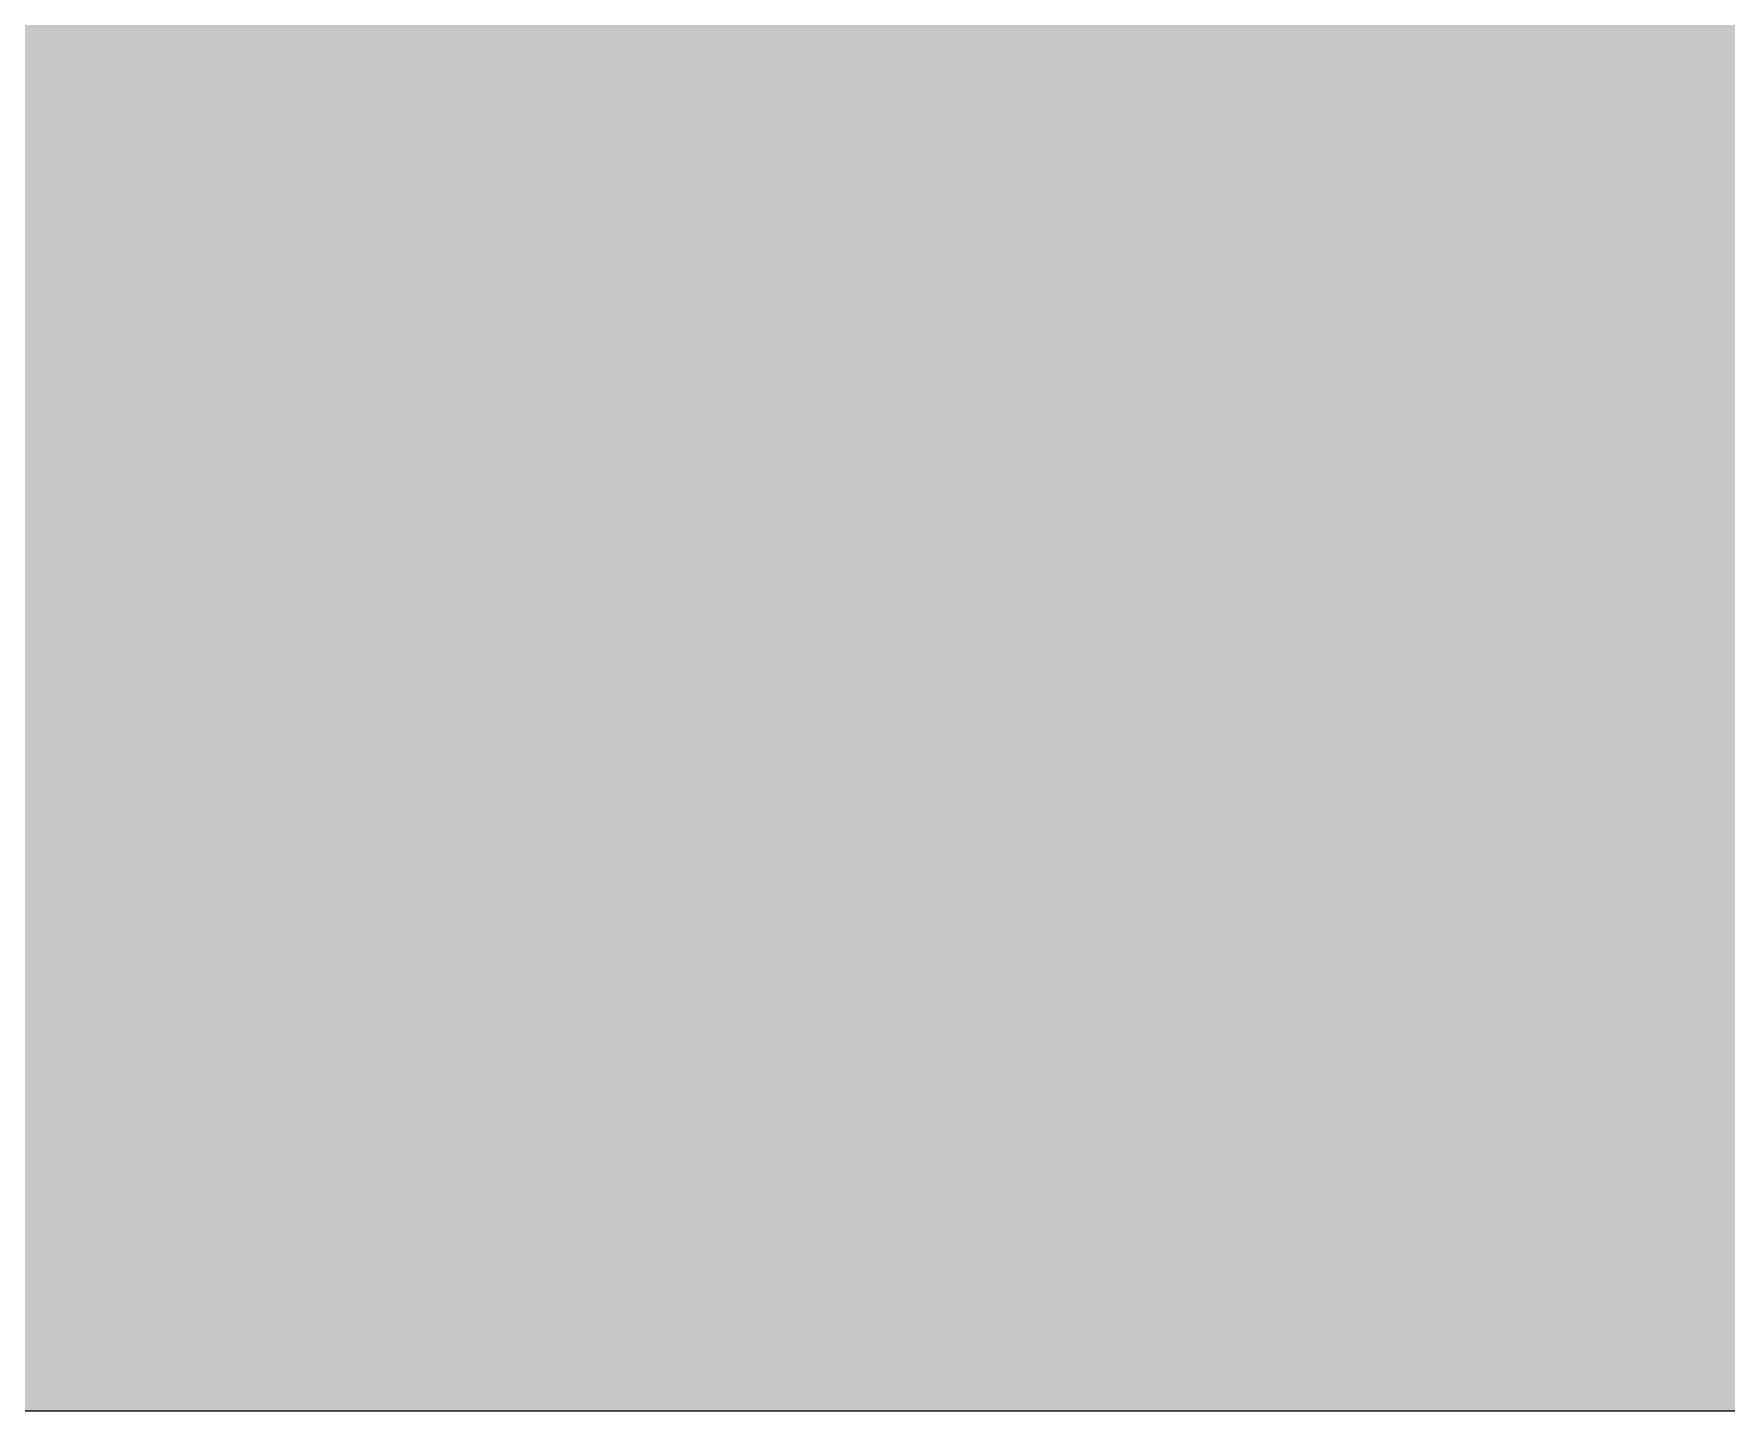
# Model space of a CAD drawing. Header units: inches. Extents: x -4169 to -1846, y 9706 to 12377.
# Drawn here: x -3140.4362 to -3140.1237, y 10362.6644 to 10362.9188 of the extents above; entities that cross this region are included whole.
import ezdxf

# ---------------------------------------------------------------- set-up
doc = ezdxf.new("R2010")
doc.units = ezdxf.units.IN
doc.header["$MEASUREMENT"] = 0
for name, color, linetype, lineweight in [('A-WALL', 113, 'Continuous', 18), ('A-WALL-PATT-4', 111, 'Continuous', 9), ('I-WALL', 2, 'Continuous', 18)]:
    doc.layers.add(name, color=color, linetype=linetype, lineweight=lineweight)

msp = doc.modelspace()

# ---------------------------------------------------------------- hatches: boundary and pattern name
at = {"layer": 'A-WALL-PATT-4'}
h = msp.add_hatch(dxfattribs=at)
h.set_pattern_fill('FP_1', color=256, style=0, pattern_type=2)
h.set_pattern_definition([(0, (0, 0), (20.48, 5.12), [0.845, -14.515, 0.845, -14.515, -81.92]), (0, (0, 0), (20.48, 5.12), [-30.72, 0.845, -29.875, 0.845, -14.515, -35.84]), (0, (0, 0), (20.48, 5.12), [-76.8, 0.845, -9.395, 0.845, -24.755]), (120, (7.68, 2.56), (-14.67405, 15.1762003), [0.845, -14.515, 0.845, -14.515, -81.92]), (120, (7.68, 2.56), (-14.67405, 15.1762003), [-30.72, 0.845, -29.875, 0.845, -14.515, -35.84]), (120, (7.68, 2.56), (-14.67405, 15.1762003), [-76.8, 0.845, -9.395, 0.845, -24.755]), (240, (10.24, 12.8), (-5.80595, -20.2962003), [0.845, -14.515, 0.845, -14.515, -81.92]), (240, (10.24, 12.8), (-5.80595, -20.2962003), [-30.72, 0.845, -29.875, 0.845, -14.515, -35.84]), (240, (10.24, 12.8), (-5.80595, -20.2962003), [-76.8, 0.845, -9.395, 0.845, -24.755])])
h.paths.add_polyline_path([(-3140.12374, 10362.0394), (-3129.82374, 10362.0394), (-3129.82374, 10362.6644), (-3140.12374, 10362.6644), (-3140.12374, 10362.08485)], flags=0)
h.paths.add_polyline_path([(-3073.67239, 10362.0394), (-3072.99874, 10362.0394), (-3072.99874, 10362.6644), (-3089.82374, 10362.6644), (-3089.82374, 10362.0394), (-3075.49874, 10362.0394)], flags=0)
at = {"layer": 'I-WALL'}
h = msp.add_hatch(color=256, dxfattribs=at)
h.paths.add_polyline_path([(-3140.74874, 10362.6644), (-3129.82374, 10362.6644), (-3129.82374, 10363.1644), (-3140.74874, 10363.1644), (-3140.74874, 10362.66645)], flags=0)
h.paths.add_polyline_path([(-3080.02999, 10362.6644), (-3073.49874, 10362.6644), (-3073.49874, 10363.1644), (-3089.82374, 10363.1644), (-3089.82374, 10362.6644), (-3084.17374, 10362.6644)], flags=0)

# ---------------------------------------------------------------- linework, layer by layer
at = {"layer": 'A-WALL'}
msp.add_line((-3129.82374, 10362.6644), (-3140.74874, 10362.6644), dxfattribs=at)

doc.saveas('drawing.dxf')
